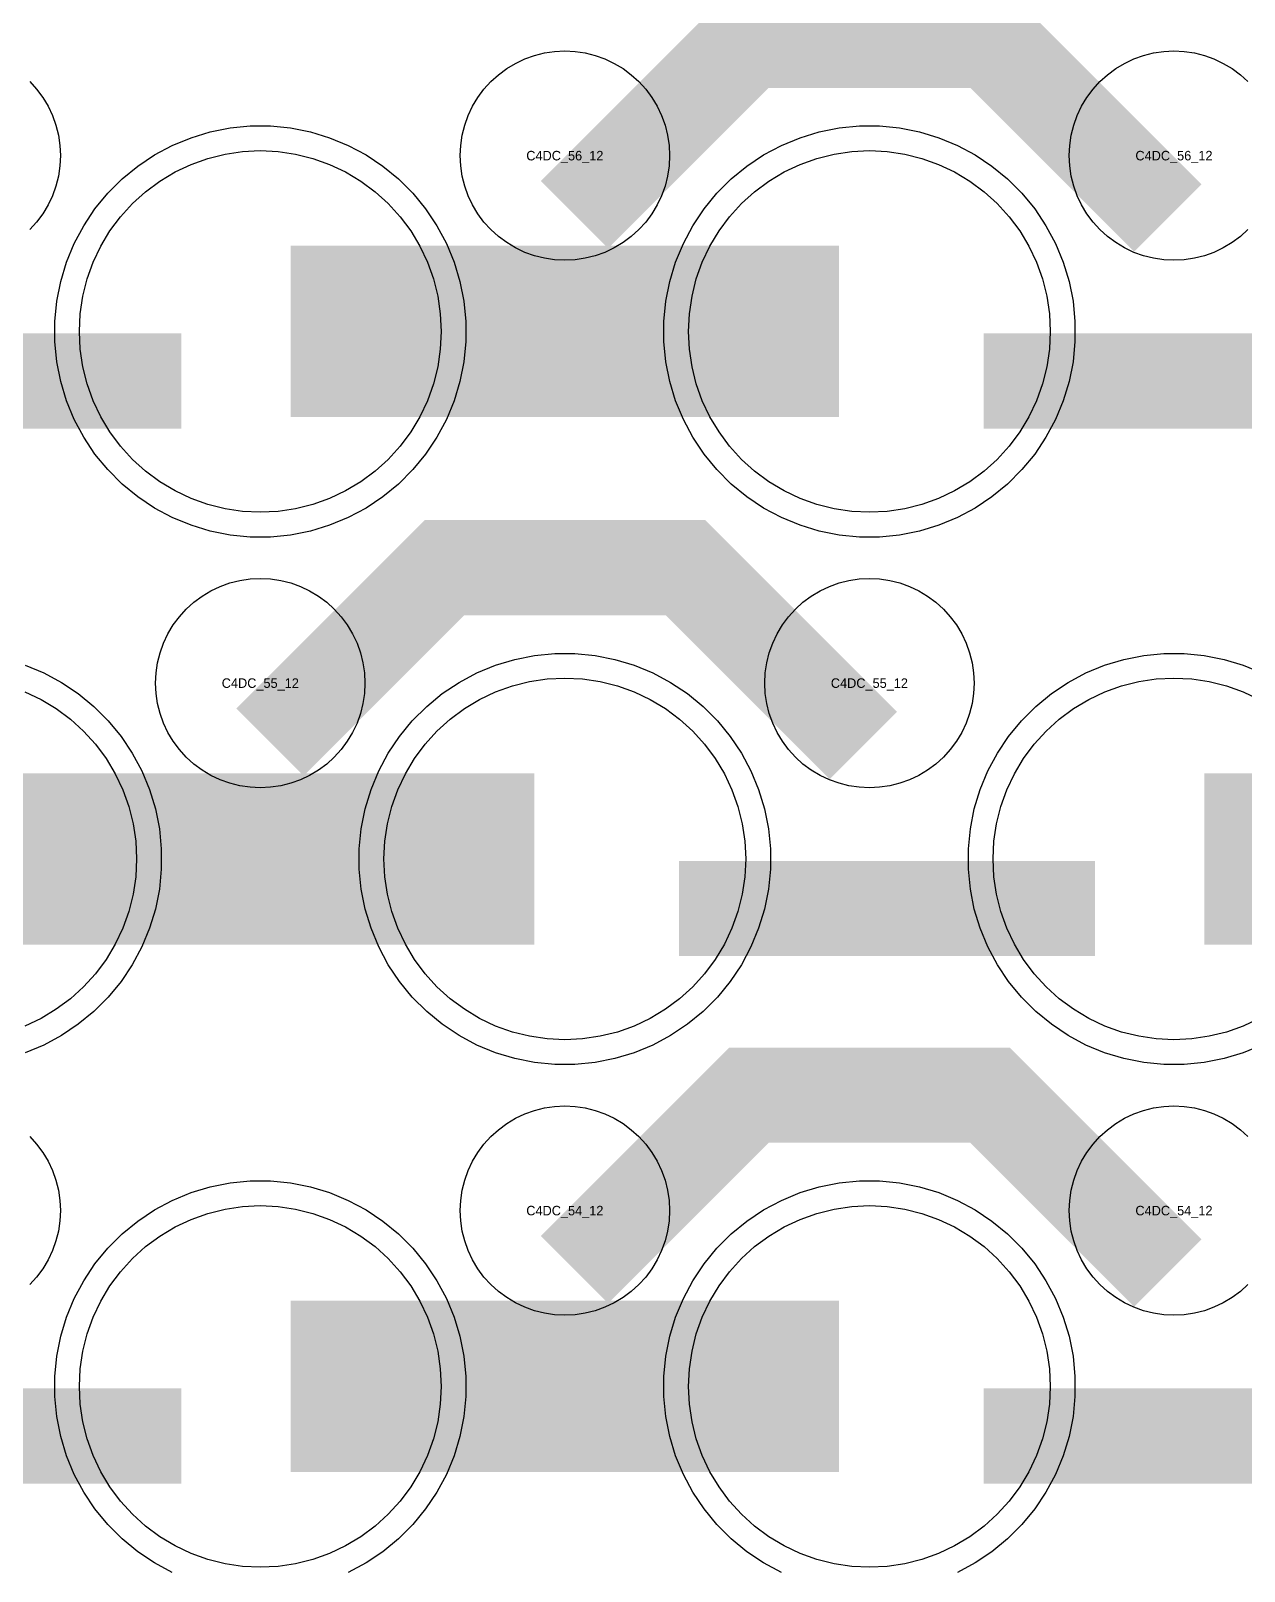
# Model space of a CAD drawing. Extents: x -11880 to 11880, y -14992 to 14992.
# Drawn here: x -8220.3 to -7901.5, y -7405.6 to -7001 of the extents above; entities that cross this region are included whole.
import ezdxf
from ezdxf.enums import TextEntityAlignment as Align

# ---------------------------------------------------------------- set-up
doc = ezdxf.new("R2010")
doc.units = 0
doc.header["$MEASUREMENT"] = 0
for name, color, linetype in [('GDS_775_DT_237', 138, 'CONTINUOUS'), ('RDL1_FS', 34, 'CONTINUOUS'), ('RDL_BS', 160, 'CONTINUOUS')]:
    doc.layers.add(name, color=color, linetype=linetype)

msp = doc.modelspace()

# ---------------------------------------------------------------- linework, layer by layer
at = {"layer": 'RDL1_FS', "color": 240, "true_color": 0xed1f24}
for points in [[(-8160, -7127.484), (-8164.657, -7127.255), (-8169.268, -7126.571), (-8173.791, -7125.439), (-8178.181, -7123.867), (-8182.395, -7121.875), (-8186.395, -7119.477), (-8190.14, -7116.699), (-8193.594, -7113.569), (-8196.724, -7110.115), (-8199.502, -7106.37), (-8201.9, -7102.37), (-8203.892, -7098.156), (-8205.464, -7093.766), (-8206.596, -7089.243), (-8207.28, -7084.632), (-8207.509, -7079.975), (-8207.28, -7075.318), (-8206.596, -7070.707), (-8205.464, -7066.184), (-8203.892, -7061.794), (-8201.9, -7057.58), (-8199.502, -7053.58), (-8196.724, -7049.835), (-8193.594, -7046.381), (-8190.14, -7043.251), (-8186.395, -7040.473), (-8182.395, -7038.075), (-8178.181, -7036.083), (-8173.791, -7034.511), (-8169.268, -7033.379), (-8164.657, -7032.695), (-8160, -7032.466), (-8155.343, -7032.695), (-8150.732, -7033.379), (-8146.209, -7034.511), (-8141.819, -7036.083), (-8137.605, -7038.075), (-8133.605, -7040.473), (-8129.86, -7043.251), (-8126.406, -7046.381), (-8123.276, -7049.835), (-8120.498, -7053.58), (-8118.1, -7057.58), (-8116.108, -7061.794), (-8114.536, -7066.184), (-8113.404, -7070.707), (-8112.72, -7075.318), (-8112.491, -7079.975), (-8112.72, -7084.632), (-8113.404, -7089.243), (-8114.536, -7093.766), (-8116.108, -7098.156), (-8118.1, -7102.37), (-8120.498, -7106.37), (-8123.276, -7110.115), (-8126.406, -7113.569), (-8129.86, -7116.699), (-8133.605, -7119.477), (-8137.605, -7121.875), (-8141.819, -7123.867), (-8146.209, -7125.439), (-8150.732, -7126.571), (-8155.343, -7127.255)], [(-8000, -7127.484), (-8004.657, -7127.255), (-8009.268, -7126.571), (-8013.791, -7125.439), (-8018.181, -7123.867), (-8022.395, -7121.875), (-8026.395, -7119.477), (-8030.14, -7116.699), (-8033.594, -7113.569), (-8036.724, -7110.115), (-8039.502, -7106.37), (-8041.9, -7102.37), (-8043.892, -7098.156), (-8045.464, -7093.766), (-8046.596, -7089.243), (-8047.28, -7084.632), (-8047.509, -7079.975), (-8047.28, -7075.318), (-8046.596, -7070.707), (-8045.464, -7066.184), (-8043.892, -7061.794), (-8041.9, -7057.58), (-8039.502, -7053.58), (-8036.724, -7049.835), (-8033.594, -7046.381), (-8030.14, -7043.251), (-8026.395, -7040.473), (-8022.395, -7038.075), (-8018.181, -7036.083), (-8013.791, -7034.511), (-8009.268, -7033.379), (-8004.657, -7032.695), (-8000, -7032.466), (-7995.343, -7032.695), (-7990.732, -7033.379), (-7986.209, -7034.511), (-7981.819, -7036.083), (-7977.605, -7038.075), (-7973.605, -7040.473), (-7969.86, -7043.251), (-7966.406, -7046.381), (-7963.276, -7049.835), (-7960.498, -7053.58), (-7958.1, -7057.58), (-7956.108, -7061.794), (-7954.536, -7066.184), (-7953.404, -7070.707), (-7952.72, -7075.318), (-7952.491, -7079.975), (-7952.72, -7084.632), (-7953.404, -7089.243), (-7954.536, -7093.766), (-7956.108, -7098.156), (-7958.1, -7102.37), (-7960.498, -7106.37), (-7963.276, -7110.115), (-7966.406, -7113.569), (-7969.86, -7116.699), (-7973.605, -7119.477), (-7977.605, -7121.875), (-7981.819, -7123.867), (-7986.209, -7125.439), (-7990.732, -7126.571), (-7995.343, -7127.255)], [(-8080, -7266.049), (-8084.657, -7265.82), (-8089.268, -7265.136), (-8093.791, -7264.004), (-8098.181, -7262.432), (-8102.395, -7260.44), (-8106.395, -7258.042), (-8110.14, -7255.264), (-8113.594, -7252.134), (-8116.724, -7248.68), (-8119.502, -7244.935), (-8121.9, -7240.935), (-8123.892, -7236.721), (-8125.464, -7232.331), (-8126.596, -7227.808), (-8127.28, -7223.197), (-8127.509, -7218.54), (-8127.28, -7213.883), (-8126.596, -7209.272), (-8125.464, -7204.749), (-8123.892, -7200.359), (-8121.9, -7196.145), (-8119.502, -7192.145), (-8116.724, -7188.4), (-8113.594, -7184.946), (-8110.14, -7181.816), (-8106.395, -7179.038), (-8102.395, -7176.64), (-8098.181, -7174.648), (-8093.791, -7173.076), (-8089.268, -7171.944), (-8084.657, -7171.26), (-8080, -7171.031), (-8075.343, -7171.26), (-8070.732, -7171.944), (-8066.209, -7173.076), (-8061.819, -7174.648), (-8057.605, -7176.64), (-8053.605, -7179.038), (-8049.86, -7181.816), (-8046.406, -7184.946), (-8043.276, -7188.4), (-8040.498, -7192.145), (-8038.1, -7196.145), (-8036.108, -7200.359), (-8034.536, -7204.749), (-8033.404, -7209.272), (-8032.72, -7213.883), (-8032.491, -7218.54), (-8032.72, -7223.197), (-8033.404, -7227.808), (-8034.536, -7232.331), (-8036.108, -7236.721), (-8038.1, -7240.935), (-8040.498, -7244.935), (-8043.276, -7248.68), (-8046.406, -7252.134), (-8049.86, -7255.264), (-8053.605, -7258.042), (-8057.605, -7260.44), (-8061.819, -7262.432), (-8066.209, -7264.004), (-8070.732, -7265.136), (-8075.343, -7265.82)]]:
    msp.add_lwpolyline(points, close=True, dxfattribs=at)
for points in [[(-8151.998, -7079.975, 45, 45, 0), (-8079.998, -7079.975, 45, 45, 0)], [(-8079.998, -7079.975, 45, 45, 0), (-8007.998, -7079.975, 45, 45, 0)], [(-8231.998, -7218.54, 45, 45, 0), (-8159.998, -7218.54, 45, 45, 0)], [(-8159.998, -7218.54, 45, 45, 0), (-8087.998, -7218.54, 45, 45, 0)], [(-7911.998, -7218.54, 45, 45, 0), (-7839.998, -7218.54, 45, 45, 0)]]:
    msp.add_lwpolyline(points, format="xyseb", dxfattribs=at)
for points in [[(-7897.605, -7260.44), (-7901.819, -7262.432), (-7906.209, -7264.004), (-7910.732, -7265.136), (-7915.343, -7265.82), (-7920, -7266.049), (-7924.657, -7265.82), (-7929.268, -7265.136), (-7933.791, -7264.004), (-7938.181, -7262.432), (-7942.395, -7260.44), (-7946.395, -7258.042), (-7950.14, -7255.264), (-7953.594, -7252.134), (-7956.724, -7248.68), (-7959.502, -7244.935), (-7961.9, -7240.935), (-7963.892, -7236.721), (-7965.464, -7232.331), (-7966.596, -7227.808), (-7967.28, -7223.197), (-7967.509, -7218.54), (-7967.28, -7213.883), (-7966.596, -7209.272), (-7965.464, -7204.749), (-7963.892, -7200.359), (-7961.9, -7196.145), (-7959.502, -7192.145), (-7956.724, -7188.4), (-7953.594, -7184.946), (-7950.14, -7181.816), (-7946.395, -7179.038), (-7942.395, -7176.64), (-7938.181, -7174.648), (-7933.791, -7173.076), (-7929.268, -7171.944), (-7924.657, -7171.26), (-7920, -7171.031), (-7915.343, -7171.26), (-7910.732, -7171.944), (-7906.209, -7173.076), (-7901.819, -7174.648), (-7897.605, -7176.64)], [(-8221.819, -7174.648), (-8217.605, -7176.64), (-8213.605, -7179.038), (-8209.86, -7181.816), (-8206.406, -7184.946), (-8203.276, -7188.4), (-8200.498, -7192.145), (-8198.1, -7196.145), (-8196.108, -7200.359), (-8194.536, -7204.749), (-8193.404, -7209.272), (-8192.72, -7213.883), (-8192.491, -7218.54), (-8192.72, -7223.197), (-8193.404, -7227.808), (-8194.536, -7232.331), (-8196.108, -7236.721), (-8198.1, -7240.935), (-8200.498, -7244.935), (-8203.276, -7248.68), (-8206.406, -7252.134), (-8209.86, -7255.264), (-8213.605, -7258.042), (-8217.605, -7260.44), (-8221.819, -7262.432)]]:
    msp.add_lwpolyline(points, dxfattribs=at)
at = {"layer": 'RDL1_FS'}
for points in [[(-8160, -7404.614), (-8164.657, -7404.385), (-8169.268, -7403.701), (-8173.791, -7402.569), (-8178.181, -7400.997), (-8182.395, -7399.005), (-8186.395, -7396.607), (-8190.14, -7393.829), (-8193.594, -7390.699), (-8196.724, -7387.245), (-8199.502, -7383.5), (-8201.9, -7379.5), (-8203.892, -7375.286), (-8205.464, -7370.896), (-8206.596, -7366.373), (-8207.28, -7361.762), (-8207.509, -7357.105), (-8207.28, -7352.448), (-8206.596, -7347.837), (-8205.464, -7343.314), (-8203.892, -7338.924), (-8201.9, -7334.71), (-8199.502, -7330.71), (-8196.724, -7326.965), (-8193.594, -7323.511), (-8190.14, -7320.381), (-8186.395, -7317.603), (-8182.395, -7315.205), (-8178.181, -7313.213), (-8173.791, -7311.641), (-8169.268, -7310.509), (-8164.657, -7309.825), (-8160, -7309.596), (-8155.343, -7309.825), (-8150.732, -7310.509), (-8146.209, -7311.641), (-8141.819, -7313.213), (-8137.605, -7315.205), (-8133.605, -7317.603), (-8129.86, -7320.381), (-8126.406, -7323.511), (-8123.276, -7326.965), (-8120.498, -7330.71), (-8118.1, -7334.71), (-8116.108, -7338.924), (-8114.536, -7343.314), (-8113.404, -7347.837), (-8112.72, -7352.448), (-8112.491, -7357.105), (-8112.72, -7361.762), (-8113.404, -7366.373), (-8114.536, -7370.896), (-8116.108, -7375.286), (-8118.1, -7379.5), (-8120.498, -7383.5), (-8123.276, -7387.245), (-8126.406, -7390.699), (-8129.86, -7393.829), (-8133.605, -7396.607), (-8137.605, -7399.005), (-8141.819, -7400.997), (-8146.209, -7402.569), (-8150.732, -7403.701), (-8155.343, -7404.385)], [(-8000, -7404.614), (-8004.657, -7404.385), (-8009.268, -7403.701), (-8013.791, -7402.569), (-8018.181, -7400.997), (-8022.395, -7399.005), (-8026.395, -7396.607), (-8030.14, -7393.829), (-8033.594, -7390.699), (-8036.724, -7387.245), (-8039.502, -7383.5), (-8041.9, -7379.5), (-8043.892, -7375.286), (-8045.464, -7370.896), (-8046.596, -7366.373), (-8047.28, -7361.762), (-8047.509, -7357.105), (-8047.28, -7352.448), (-8046.596, -7347.837), (-8045.464, -7343.314), (-8043.892, -7338.924), (-8041.9, -7334.71), (-8039.502, -7330.71), (-8036.724, -7326.965), (-8033.594, -7323.511), (-8030.14, -7320.381), (-8026.395, -7317.603), (-8022.395, -7315.205), (-8018.181, -7313.213), (-8013.791, -7311.641), (-8009.268, -7310.509), (-8004.657, -7309.825), (-8000, -7309.596), (-7995.343, -7309.825), (-7990.732, -7310.509), (-7986.209, -7311.641), (-7981.819, -7313.213), (-7977.605, -7315.205), (-7973.605, -7317.603), (-7969.86, -7320.381), (-7966.406, -7323.511), (-7963.276, -7326.965), (-7960.498, -7330.71), (-7958.1, -7334.71), (-7956.108, -7338.924), (-7954.536, -7343.314), (-7953.404, -7347.837), (-7952.72, -7352.448), (-7952.491, -7357.105), (-7952.72, -7361.762), (-7953.404, -7366.373), (-7954.536, -7370.896), (-7956.108, -7375.286), (-7958.1, -7379.5), (-7960.498, -7383.5), (-7963.276, -7387.245), (-7966.406, -7390.699), (-7969.86, -7393.829), (-7973.605, -7396.607), (-7977.605, -7399.005), (-7981.819, -7400.997), (-7986.209, -7402.569), (-7990.732, -7403.701), (-7995.343, -7404.385)]]:
    msp.add_lwpolyline(points, close=True, dxfattribs=at)
for points in [[(-8151.998, -7357.105, 45, 45, 0), (-8079.998, -7357.105, 45, 45, 0)], [(-8079.998, -7357.105, 45, 45, 0), (-8007.998, -7357.105, 45, 45, 0)]]:
    msp.add_lwpolyline(points, format="xyseb", dxfattribs=at)
at = {"layer": 'RDL_BS'}
for points in [[(-8077.438, -7049.289, 25, 25, 0), (-8031.623, -7003.474, 25, 25, 0), (-7998.07, -7003.474, 25, 25, 0)], [(-7921.599, -7050.188, 25, 25, 0), (-7968.313, -7003.474, 25, 25, 0), (-7998.071, -7003.474, 25, 25, 0)], [(-8157.438, -7187.854, 25, 25, 0), (-8111.623, -7142.039, 25, 25, 0), (-8078.07, -7142.039, 25, 25, 0)], [(-8001.599, -7188.753, 25, 25, 0), (-8048.313, -7142.039, 25, 25, 0), (-8078.071, -7142.039, 25, 25, 0)], [(-8077.438, -7326.419, 25, 25, 0), (-8031.623, -7280.604, 25, 25, 0), (-7998.07, -7280.604, 25, 25, 0)], [(-7921.599, -7327.318, 25, 25, 0), (-7968.313, -7280.604, 25, 25, 0), (-7998.071, -7280.604, 25, 25, 0)], [(-8289.984, -7370.118, 25, 25, 0), (-8180.719, -7370.118, 25, 25, 0)], [(-7969.984, -7370.118, 25, 25, 0), (-7860.719, -7370.118, 25, 25, 0)]]:
    msp.add_lwpolyline(points, format="xyseb", dxfattribs=at)
for points in [[(-8080, -7061.281), (-8082.693, -7061.149), (-8085.365, -7060.753), (-8087.984, -7060.096), (-8090.519, -7059.189), (-8092.956, -7058.037), (-8095.28, -7056.644), (-8097.443, -7055.041), (-8099.442, -7053.229), (-8101.254, -7051.23), (-8102.857, -7049.067), (-8104.25, -7046.743), (-8105.402, -7044.306), (-8106.309, -7041.771), (-8106.966, -7039.152), (-8107.362, -7036.48), (-8107.494, -7033.787), (-8107.362, -7031.094), (-8106.966, -7028.422), (-8106.309, -7025.803), (-8105.402, -7023.268), (-8104.25, -7020.831), (-8102.857, -7018.507), (-8101.254, -7016.344), (-8099.442, -7014.345), (-8097.443, -7012.533), (-8095.28, -7010.93), (-8092.956, -7009.537), (-8090.519, -7008.385), (-8087.984, -7007.478), (-8085.365, -7006.821), (-8082.693, -7006.425), (-8080, -7006.293), (-8077.307, -7006.425), (-8074.635, -7006.821), (-8072.016, -7007.478), (-8069.481, -7008.385), (-8067.044, -7009.537), (-8064.72, -7010.93), (-8062.557, -7012.533), (-8060.558, -7014.345), (-8058.746, -7016.344), (-8057.143, -7018.507), (-8055.75, -7020.831), (-8054.598, -7023.268), (-8053.691, -7025.803), (-8053.034, -7028.422), (-8052.638, -7031.094), (-8052.506, -7033.787), (-8052.638, -7036.48), (-8053.034, -7039.152), (-8053.691, -7041.771), (-8054.598, -7044.306), (-8055.75, -7046.743), (-8057.143, -7049.067), (-8058.746, -7051.23), (-8060.558, -7053.229), (-8062.557, -7055.041), (-8064.72, -7056.644), (-8067.044, -7058.037), (-8069.481, -7059.189), (-8072.016, -7060.096), (-8074.635, -7060.753), (-8077.307, -7061.149)], [(-8160, -7199.846), (-8162.693, -7199.714), (-8165.365, -7199.318), (-8167.984, -7198.661), (-8170.519, -7197.754), (-8172.956, -7196.602), (-8175.28, -7195.209), (-8177.443, -7193.606), (-8179.442, -7191.794), (-8181.254, -7189.795), (-8182.857, -7187.632), (-8184.25, -7185.308), (-8185.402, -7182.871), (-8186.309, -7180.336), (-8186.966, -7177.717), (-8187.362, -7175.045), (-8187.494, -7172.352), (-8187.362, -7169.659), (-8186.966, -7166.987), (-8186.309, -7164.368), (-8185.402, -7161.833), (-8184.25, -7159.396), (-8182.857, -7157.072), (-8181.254, -7154.909), (-8179.442, -7152.91), (-8177.443, -7151.098), (-8175.28, -7149.495), (-8172.956, -7148.102), (-8170.519, -7146.95), (-8167.984, -7146.043), (-8165.365, -7145.386), (-8162.693, -7144.99), (-8160, -7144.858), (-8157.307, -7144.99), (-8154.635, -7145.386), (-8152.016, -7146.043), (-8149.481, -7146.95), (-8147.044, -7148.102), (-8144.72, -7149.495), (-8142.557, -7151.098), (-8140.558, -7152.91), (-8138.746, -7154.909), (-8137.143, -7157.072), (-8135.75, -7159.396), (-8134.598, -7161.833), (-8133.691, -7164.368), (-8133.034, -7166.987), (-8132.638, -7169.659), (-8132.506, -7172.352), (-8132.638, -7175.045), (-8133.034, -7177.717), (-8133.691, -7180.336), (-8134.598, -7182.871), (-8135.75, -7185.308), (-8137.143, -7187.632), (-8138.746, -7189.795), (-8140.558, -7191.794), (-8142.557, -7193.606), (-8144.72, -7195.209), (-8147.044, -7196.602), (-8149.481, -7197.754), (-8152.016, -7198.661), (-8154.635, -7199.318), (-8157.307, -7199.714)], [(-8000, -7199.846), (-8002.693, -7199.714), (-8005.365, -7199.318), (-8007.984, -7198.661), (-8010.519, -7197.754), (-8012.956, -7196.602), (-8015.28, -7195.209), (-8017.443, -7193.606), (-8019.442, -7191.794), (-8021.254, -7189.795), (-8022.857, -7187.632), (-8024.25, -7185.308), (-8025.402, -7182.871), (-8026.309, -7180.336), (-8026.966, -7177.717), (-8027.362, -7175.045), (-8027.494, -7172.352), (-8027.362, -7169.659), (-8026.966, -7166.987), (-8026.309, -7164.368), (-8025.402, -7161.833), (-8024.25, -7159.396), (-8022.857, -7157.072), (-8021.254, -7154.909), (-8019.442, -7152.91), (-8017.443, -7151.098), (-8015.28, -7149.495), (-8012.956, -7148.102), (-8010.519, -7146.95), (-8007.984, -7146.043), (-8005.365, -7145.386), (-8002.693, -7144.99), (-8000, -7144.858), (-7997.307, -7144.99), (-7994.635, -7145.386), (-7992.016, -7146.043), (-7989.481, -7146.95), (-7987.044, -7148.102), (-7984.72, -7149.495), (-7982.557, -7151.098), (-7980.558, -7152.91), (-7978.746, -7154.909), (-7977.143, -7157.072), (-7975.75, -7159.396), (-7974.598, -7161.833), (-7973.691, -7164.368), (-7973.034, -7166.987), (-7972.638, -7169.659), (-7972.506, -7172.352), (-7972.638, -7175.045), (-7973.034, -7177.717), (-7973.691, -7180.336), (-7974.598, -7182.871), (-7975.75, -7185.308), (-7977.143, -7187.632), (-7978.746, -7189.795), (-7980.558, -7191.794), (-7982.557, -7193.606), (-7984.72, -7195.209), (-7987.044, -7196.602), (-7989.481, -7197.754), (-7992.016, -7198.661), (-7994.635, -7199.318), (-7997.307, -7199.714)], [(-8080, -7338.411), (-8082.693, -7338.279), (-8085.365, -7337.883), (-8087.984, -7337.226), (-8090.519, -7336.319), (-8092.956, -7335.167), (-8095.28, -7333.774), (-8097.443, -7332.171), (-8099.442, -7330.359), (-8101.254, -7328.36), (-8102.857, -7326.197), (-8104.25, -7323.873), (-8105.402, -7321.436), (-8106.309, -7318.901), (-8106.966, -7316.282), (-8107.362, -7313.61), (-8107.494, -7310.917), (-8107.362, -7308.224), (-8106.966, -7305.552), (-8106.309, -7302.933), (-8105.402, -7300.398), (-8104.25, -7297.961), (-8102.857, -7295.637), (-8101.254, -7293.474), (-8099.442, -7291.475), (-8097.443, -7289.663), (-8095.28, -7288.06), (-8092.956, -7286.667), (-8090.519, -7285.515), (-8087.984, -7284.608), (-8085.365, -7283.951), (-8082.693, -7283.555), (-8080, -7283.423), (-8077.307, -7283.555), (-8074.635, -7283.951), (-8072.016, -7284.608), (-8069.481, -7285.515), (-8067.044, -7286.667), (-8064.72, -7288.06), (-8062.557, -7289.663), (-8060.558, -7291.475), (-8058.746, -7293.474), (-8057.143, -7295.637), (-8055.75, -7297.961), (-8054.598, -7300.398), (-8053.691, -7302.933), (-8053.034, -7305.552), (-8052.638, -7308.224), (-8052.506, -7310.917), (-8052.638, -7313.61), (-8053.034, -7316.282), (-8053.691, -7318.901), (-8054.598, -7321.436), (-8055.75, -7323.873), (-8057.143, -7326.197), (-8058.746, -7328.36), (-8060.558, -7330.359), (-8062.557, -7332.171), (-8064.72, -7333.774), (-8067.044, -7335.167), (-8069.481, -7336.319), (-8072.016, -7337.226), (-8074.635, -7337.883), (-8077.307, -7338.279)]]:
    msp.add_lwpolyline(points, close=True, dxfattribs=at)
for points in [[(-7900.558, -7053.229), (-7902.557, -7055.041), (-7904.72, -7056.644), (-7907.044, -7058.037), (-7909.481, -7059.189), (-7912.016, -7060.096), (-7914.635, -7060.753), (-7917.307, -7061.149), (-7920, -7061.281), (-7922.693, -7061.149), (-7925.365, -7060.753), (-7927.984, -7060.096), (-7930.519, -7059.189), (-7932.956, -7058.037), (-7935.28, -7056.644), (-7937.443, -7055.041), (-7939.442, -7053.229), (-7941.254, -7051.23), (-7942.857, -7049.067), (-7944.25, -7046.743), (-7945.402, -7044.306), (-7946.309, -7041.771), (-7946.966, -7039.152), (-7947.362, -7036.48), (-7947.494, -7033.787), (-7947.362, -7031.094), (-7946.966, -7028.422), (-7946.309, -7025.803), (-7945.402, -7023.268), (-7944.25, -7020.831), (-7942.857, -7018.507), (-7941.254, -7016.344), (-7939.442, -7014.345), (-7937.443, -7012.533), (-7935.28, -7010.93), (-7932.956, -7009.537), (-7930.519, -7008.385), (-7927.984, -7007.478), (-7925.365, -7006.821), (-7922.693, -7006.425), (-7920, -7006.293), (-7917.307, -7006.425), (-7914.635, -7006.821), (-7912.016, -7007.478), (-7909.481, -7008.385), (-7907.044, -7009.537), (-7904.72, -7010.93), (-7902.557, -7012.533), (-7900.558, -7014.345)], [(-8220.558, -7014.345), (-8218.746, -7016.344), (-8217.143, -7018.507), (-8215.75, -7020.831), (-8214.598, -7023.268), (-8213.691, -7025.803), (-8213.034, -7028.422), (-8212.638, -7031.094), (-8212.506, -7033.787), (-8212.638, -7036.48), (-8213.034, -7039.152), (-8213.691, -7041.771), (-8214.598, -7044.306), (-8215.75, -7046.743), (-8217.143, -7049.067), (-8218.746, -7051.23), (-8220.558, -7053.229)], [(-7900.558, -7330.359), (-7902.557, -7332.171), (-7904.72, -7333.774), (-7907.044, -7335.167), (-7909.481, -7336.319), (-7912.016, -7337.226), (-7914.635, -7337.883), (-7917.307, -7338.279), (-7920, -7338.411), (-7922.693, -7338.279), (-7925.365, -7337.883), (-7927.984, -7337.226), (-7930.519, -7336.319), (-7932.956, -7335.167), (-7935.28, -7333.774), (-7937.443, -7332.171), (-7939.442, -7330.359), (-7941.254, -7328.36), (-7942.857, -7326.197), (-7944.25, -7323.873), (-7945.402, -7321.436), (-7946.309, -7318.901), (-7946.966, -7316.282), (-7947.362, -7313.61), (-7947.494, -7310.917), (-7947.362, -7308.224), (-7946.966, -7305.552), (-7946.309, -7302.933), (-7945.402, -7300.398), (-7944.25, -7297.961), (-7942.857, -7295.637), (-7941.254, -7293.474), (-7939.442, -7291.475), (-7937.443, -7289.663), (-7935.28, -7288.06), (-7932.956, -7286.667), (-7930.519, -7285.515), (-7927.984, -7284.608), (-7925.365, -7283.951), (-7922.693, -7283.555), (-7920, -7283.423), (-7917.307, -7283.555), (-7914.635, -7283.951), (-7912.016, -7284.608), (-7909.481, -7285.515), (-7907.044, -7286.667), (-7904.72, -7288.06), (-7902.557, -7289.663), (-7900.558, -7291.475)], [(-8220.558, -7291.475), (-8218.746, -7293.474), (-8217.143, -7295.637), (-8215.75, -7297.961), (-8214.598, -7300.398), (-8213.691, -7302.933), (-8213.034, -7305.552), (-8212.638, -7308.224), (-8212.506, -7310.917), (-8212.638, -7313.61), (-8213.034, -7316.282), (-8213.691, -7318.901), (-8214.598, -7321.436), (-8215.75, -7323.873), (-8217.143, -7326.197), (-8218.746, -7328.36), (-8220.558, -7330.359)], [(-8183.115, -7405.98), (-8187.777, -7403.488), (-8192.191, -7400.541), (-8196.292, -7397.179), (-8200.074, -7393.397), (-8203.436, -7389.296), (-8206.383, -7384.882), (-8208.875, -7380.22), (-8210.906, -7375.31), (-8212.437, -7370.27), (-8213.483, -7365.043), (-8214, -7359.749), (-8214, -7354.461), (-8213.483, -7349.167), (-8212.437, -7343.94), (-8210.906, -7338.9), (-8208.875, -7333.99), (-8206.383, -7329.328), (-8203.436, -7324.914), (-8200.074, -7320.813), (-8196.292, -7317.031), (-8192.191, -7313.669), (-8187.777, -7310.722), (-8183.115, -7308.23), (-8178.205, -7306.199), (-8173.165, -7304.668), (-8167.938, -7303.622), (-8162.644, -7303.105), (-8157.356, -7303.105), (-8152.062, -7303.622), (-8146.835, -7304.668), (-8141.795, -7306.199), (-8136.885, -7308.23), (-8132.223, -7310.722), (-8127.809, -7313.669), (-8123.708, -7317.031), (-8119.926, -7320.813), (-8116.564, -7324.914), (-8113.617, -7329.328), (-8111.125, -7333.99), (-8109.094, -7338.9), (-8107.563, -7343.94), (-8106.517, -7349.167), (-8106, -7354.461), (-8106, -7359.749), (-8106.517, -7365.043), (-8107.563, -7370.27), (-8109.094, -7375.31), (-8111.125, -7380.22), (-8113.617, -7384.882), (-8116.564, -7389.296), (-8119.926, -7393.397), (-8123.708, -7397.179), (-8127.809, -7400.541), (-8132.223, -7403.488), (-8136.885, -7405.98)], [(-8023.115, -7405.98), (-8027.777, -7403.488), (-8032.191, -7400.541), (-8036.292, -7397.179), (-8040.074, -7393.397), (-8043.436, -7389.296), (-8046.383, -7384.882), (-8048.875, -7380.22), (-8050.906, -7375.31), (-8052.437, -7370.27), (-8053.483, -7365.043), (-8054, -7359.749), (-8054, -7354.461), (-8053.483, -7349.167), (-8052.437, -7343.94), (-8050.906, -7338.9), (-8048.875, -7333.99), (-8046.383, -7329.328), (-8043.436, -7324.914), (-8040.074, -7320.813), (-8036.292, -7317.031), (-8032.191, -7313.669), (-8027.777, -7310.722), (-8023.115, -7308.23), (-8018.205, -7306.199), (-8013.165, -7304.668), (-8007.938, -7303.622), (-8002.644, -7303.105), (-7997.356, -7303.105), (-7992.062, -7303.622), (-7986.835, -7304.668), (-7981.795, -7306.199), (-7976.885, -7308.23), (-7972.223, -7310.722), (-7967.809, -7313.669), (-7963.708, -7317.031), (-7959.926, -7320.813), (-7956.564, -7324.914), (-7953.617, -7329.328), (-7951.125, -7333.99), (-7949.094, -7338.9), (-7947.563, -7343.94), (-7946.517, -7349.167), (-7946, -7354.461), (-7946, -7359.749), (-7946.517, -7365.043), (-7947.563, -7370.27), (-7949.094, -7375.31), (-7951.125, -7380.22), (-7953.617, -7384.882), (-7956.564, -7389.296), (-7959.926, -7393.397), (-7963.708, -7397.179), (-7967.809, -7400.541), (-7972.223, -7403.488), (-7976.885, -7405.98)]]:
    msp.add_lwpolyline(points, dxfattribs=at)
at = {"layer": 'RDL_BS', "color": 240, "true_color": 0xed1f24}
for points in [[(-8162.644, -7133.975), (-8167.938, -7133.458), (-8173.165, -7132.412), (-8178.205, -7130.881), (-8183.115, -7128.85), (-8187.777, -7126.358), (-8192.191, -7123.411), (-8196.292, -7120.049), (-8200.074, -7116.267), (-8203.436, -7112.166), (-8206.383, -7107.752), (-8208.875, -7103.09), (-8210.906, -7098.18), (-8212.437, -7093.14), (-8213.483, -7087.913), (-8214, -7082.619), (-8214, -7077.331), (-8213.483, -7072.037), (-8212.437, -7066.81), (-8210.906, -7061.77), (-8208.875, -7056.86), (-8206.383, -7052.198), (-8203.436, -7047.784), (-8200.074, -7043.683), (-8196.292, -7039.901), (-8192.191, -7036.539), (-8187.777, -7033.592), (-8183.115, -7031.1), (-8178.205, -7029.069), (-8173.165, -7027.538), (-8167.938, -7026.492), (-8162.644, -7025.975), (-8157.356, -7025.975), (-8152.062, -7026.492), (-8146.835, -7027.538), (-8141.795, -7029.069), (-8136.885, -7031.1), (-8132.223, -7033.592), (-8127.809, -7036.539), (-8123.708, -7039.901), (-8119.926, -7043.683), (-8116.564, -7047.784), (-8113.617, -7052.198), (-8111.125, -7056.86), (-8109.094, -7061.77), (-8107.563, -7066.81), (-8106.517, -7072.037), (-8106, -7077.331), (-8106, -7082.619), (-8106.517, -7087.913), (-8107.563, -7093.14), (-8109.094, -7098.18), (-8111.125, -7103.09), (-8113.617, -7107.752), (-8116.564, -7112.166), (-8119.926, -7116.267), (-8123.708, -7120.049), (-8127.809, -7123.411), (-8132.223, -7126.358), (-8136.885, -7128.85), (-8141.795, -7130.881), (-8146.835, -7132.412), (-8152.062, -7133.458), (-8157.356, -7133.975)], [(-8002.644, -7133.975), (-8007.938, -7133.458), (-8013.165, -7132.412), (-8018.205, -7130.881), (-8023.115, -7128.85), (-8027.777, -7126.358), (-8032.191, -7123.411), (-8036.292, -7120.049), (-8040.074, -7116.267), (-8043.436, -7112.166), (-8046.383, -7107.752), (-8048.875, -7103.09), (-8050.906, -7098.18), (-8052.437, -7093.14), (-8053.483, -7087.913), (-8054, -7082.619), (-8054, -7077.331), (-8053.483, -7072.037), (-8052.437, -7066.81), (-8050.906, -7061.77), (-8048.875, -7056.86), (-8046.383, -7052.198), (-8043.436, -7047.784), (-8040.074, -7043.683), (-8036.292, -7039.901), (-8032.191, -7036.539), (-8027.777, -7033.592), (-8023.115, -7031.1), (-8018.205, -7029.069), (-8013.165, -7027.538), (-8007.938, -7026.492), (-8002.644, -7025.975), (-7997.356, -7025.975), (-7992.062, -7026.492), (-7986.835, -7027.538), (-7981.795, -7029.069), (-7976.885, -7031.1), (-7972.223, -7033.592), (-7967.809, -7036.539), (-7963.708, -7039.901), (-7959.926, -7043.683), (-7956.564, -7047.784), (-7953.617, -7052.198), (-7951.125, -7056.86), (-7949.094, -7061.77), (-7947.563, -7066.81), (-7946.517, -7072.037), (-7946, -7077.331), (-7946, -7082.619), (-7946.517, -7087.913), (-7947.563, -7093.14), (-7949.094, -7098.18), (-7951.125, -7103.09), (-7953.617, -7107.752), (-7956.564, -7112.166), (-7959.926, -7116.267), (-7963.708, -7120.049), (-7967.809, -7123.411), (-7972.223, -7126.358), (-7976.885, -7128.85), (-7981.795, -7130.881), (-7986.835, -7132.412), (-7992.062, -7133.458), (-7997.356, -7133.975)], [(-8082.644, -7272.54), (-8087.938, -7272.023), (-8093.165, -7270.977), (-8098.205, -7269.446), (-8103.115, -7267.415), (-8107.777, -7264.923), (-8112.191, -7261.976), (-8116.292, -7258.614), (-8120.074, -7254.832), (-8123.436, -7250.731), (-8126.383, -7246.317), (-8128.875, -7241.655), (-8130.906, -7236.745), (-8132.437, -7231.705), (-8133.483, -7226.478), (-8134, -7221.184), (-8134, -7215.896), (-8133.483, -7210.602), (-8132.437, -7205.375), (-8130.906, -7200.335), (-8128.875, -7195.425), (-8126.383, -7190.763), (-8123.436, -7186.349), (-8120.074, -7182.248), (-8116.292, -7178.466), (-8112.191, -7175.104), (-8107.777, -7172.157), (-8103.115, -7169.665), (-8098.205, -7167.634), (-8093.165, -7166.103), (-8087.938, -7165.057), (-8082.644, -7164.54), (-8077.356, -7164.54), (-8072.062, -7165.057), (-8066.835, -7166.103), (-8061.795, -7167.634), (-8056.885, -7169.665), (-8052.223, -7172.157), (-8047.809, -7175.104), (-8043.708, -7178.466), (-8039.926, -7182.248), (-8036.564, -7186.349), (-8033.617, -7190.763), (-8031.125, -7195.425), (-8029.094, -7200.335), (-8027.563, -7205.375), (-8026.517, -7210.602), (-8026, -7215.896), (-8026, -7221.184), (-8026.517, -7226.478), (-8027.563, -7231.705), (-8029.094, -7236.745), (-8031.125, -7241.655), (-8033.617, -7246.317), (-8036.564, -7250.731), (-8039.926, -7254.832), (-8043.708, -7258.614), (-8047.809, -7261.976), (-8052.223, -7264.923), (-8056.885, -7267.415), (-8061.795, -7269.446), (-8066.835, -7270.977), (-8072.062, -7272.023), (-8077.356, -7272.54)]]:
    msp.add_lwpolyline(points, close=True, dxfattribs=at)
for points in [[(-8289.984, -7092.988, 25, 25, 0), (-8180.719, -7092.988, 25, 25, 0)], [(-7969.984, -7092.988, 25, 25, 0), (-7860.719, -7092.988, 25, 25, 0)], [(-8049.984, -7231.553, 25, 25, 0), (-7940.719, -7231.553, 25, 25, 0)]]:
    msp.add_lwpolyline(points, format="xyseb", dxfattribs=at)
for points in [[(-7896.885, -7267.415), (-7901.795, -7269.446), (-7906.835, -7270.977), (-7912.062, -7272.023), (-7917.356, -7272.54), (-7922.644, -7272.54), (-7927.938, -7272.023), (-7933.165, -7270.977), (-7938.205, -7269.446), (-7943.115, -7267.415), (-7947.777, -7264.923), (-7952.191, -7261.976), (-7956.292, -7258.614), (-7960.074, -7254.832), (-7963.436, -7250.731), (-7966.383, -7246.317), (-7968.875, -7241.655), (-7970.906, -7236.745), (-7972.437, -7231.705), (-7973.483, -7226.478), (-7974, -7221.184), (-7974, -7215.896), (-7973.483, -7210.602), (-7972.437, -7205.375), (-7970.906, -7200.335), (-7968.875, -7195.425), (-7966.383, -7190.763), (-7963.436, -7186.349), (-7960.074, -7182.248), (-7956.292, -7178.466), (-7952.191, -7175.104), (-7947.777, -7172.157), (-7943.115, -7169.665), (-7938.205, -7167.634), (-7933.165, -7166.103), (-7927.938, -7165.057), (-7922.644, -7164.54), (-7917.356, -7164.54), (-7912.062, -7165.057), (-7906.835, -7166.103), (-7901.795, -7167.634), (-7896.885, -7169.665)], [(-8221.795, -7167.634), (-8216.885, -7169.665), (-8212.223, -7172.157), (-8207.809, -7175.104), (-8203.708, -7178.466), (-8199.926, -7182.248), (-8196.564, -7186.349), (-8193.617, -7190.763), (-8191.125, -7195.425), (-8189.094, -7200.335), (-8187.563, -7205.375), (-8186.517, -7210.602), (-8186, -7215.896), (-8186, -7221.184), (-8186.517, -7226.478), (-8187.563, -7231.705), (-8189.094, -7236.745), (-8191.125, -7241.655), (-8193.617, -7246.317), (-8196.564, -7250.731), (-8199.926, -7254.832), (-8203.708, -7258.614), (-8207.809, -7261.976), (-8212.223, -7264.923), (-8216.885, -7267.415), (-8221.795, -7269.446)]]:
    msp.add_lwpolyline(points, dxfattribs=at)

# ---------------------------------------------------------------- texts
at = {"layer": 'GDS_775_DT_237'}
for s, p in [('C4DC_56_12', (-8080, -7033.787)), ('C4DC_56_12', (-8080, -7033.787)), ('C4DC_56_12', (-7920, -7033.787)), ('C4DC_56_12', (-7920, -7033.787)), ('C4DC_55_12', (-8160, -7172.352)), ('C4DC_55_12', (-8160, -7172.352)), ('C4DC_55_12', (-8000, -7172.352)), ('C4DC_55_12', (-8000, -7172.352)), ('C4DC_54_12', (-8080, -7310.917)), ('C4DC_54_12', (-8080, -7310.917)), ('C4DC_54_12', (-7920, -7310.917)), ('C4DC_54_12', (-7920, -7310.917))]:
    msp.add_text(s, height=2.5, dxfattribs=at).set_placement(p, align=Align.MIDDLE_CENTER)

doc.saveas('drawing.dxf')
